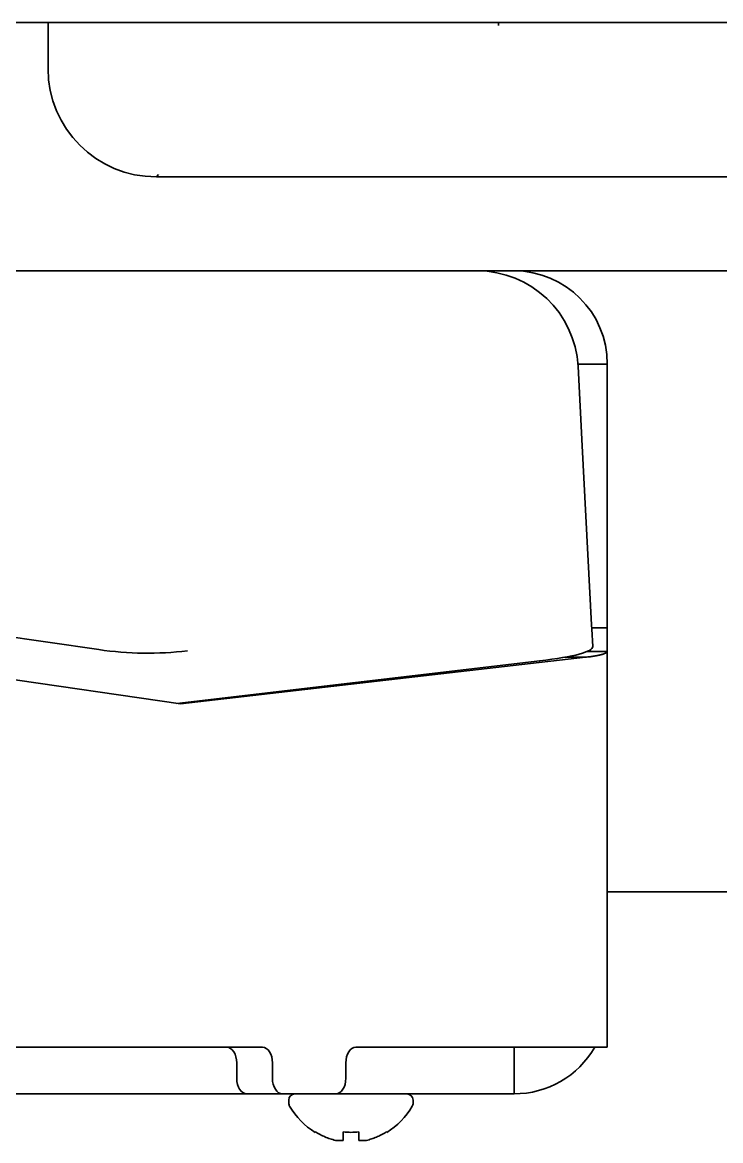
# Model space of a CAD drawing. Header units: inches. Extents: x 885 to 6823, y 710 to 5493.
# Drawn here: x 2695.6 to 2740.6, y 2298.8 to 2370.9 of the extents above; entities that cross this region are included whole.
import ezdxf

# ---------------------------------------------------------------- set-up
doc = ezdxf.new("R2010")
doc.units = ezdxf.units.IN
doc.layers.add('1', color=7, linetype='Continuous', true_color=0xffffff)

msp = doc.modelspace()

# ---------------------------------------------------------------- linework, layer by layer
at = {"layer": '1', "color": 7, "linetype": 'Continuous', "lineweight": 35}
for p, q in [((2619.78, 2370.856), (2785.78, 2370.856)), ((2697.28, 2370.856), (2697.28, 2367.879)), ((2726.28, 2370.856), (2726.28, 2370.661)), ((2704.4, 2361.052), (2704.254, 2360.906)), ((2704.254, 2360.906), (2958.307, 2360.906)), ((3187.18, 2354.856), (2694.38, 2354.856)), ((2733.28, 2348.856), (2731.387, 2348.856)), ((2731.398, 2348.696), (2731.666, 2343.583)), ((2733.28, 2348.856), (2733.28, 2331.856)), ((2731.666, 2343.583), (2732.27, 2332.057)), ((2700.544, 2330.462), (2679.248, 2333.554)), ((2705.814, 2326.964), (2672.501, 2331.803)), ((2732.27, 2332.057), (2732.284, 2331.779)), ((2733.28, 2331.856), (2732.28, 2331.856)), ((2732.284, 2331.779), (2732.343, 2330.668)), ((2733.28, 2331.856), (2733.28, 2331.832)), ((2733.28, 2331.832), (2733.28, 2330.344)), ((2733.28, 2330.344), (2731.983, 2330.344)), ((2733.28, 2330.344), (2733.28, 2304.856)), ((2728.929, 2329.739), (2705.569, 2326.999)), ((2731.877, 2329.971), (2705.814, 2326.964)), ((2731.877, 2329.971), (2730.542, 2329.971)), ((2907.849, 2314.856), (2733.285, 2314.856)), ((2691.8, 2304.856), (2711.084, 2304.856)), ((2717.092, 2304.856), (2731.877, 2304.856)), ((2727.28, 2304.856), (2727.28, 2301.856)), ((2733.28, 2304.856), (2731.877, 2304.856)), ((2709.428, 2302.856), (2709.428, 2303.856)), ((2711.726, 2302.856), (2711.726, 2303.856)), ((2716.45, 2302.856), (2716.45, 2303.856)), ((2710.07, 2301.856), (2690.515, 2301.856)), ((2710.071, 2301.856), (2712.369, 2301.856)), ((2712.369, 2301.856), (2715.807, 2301.856)), ((2726.578, 2301.856), (2715.807, 2301.856)), ((2727.28, 2301.856), (2726.578, 2301.856)), ((2712.78, 2301.456), (2712.78, 2301.256)), ((2720.78, 2301.256), (2720.78, 2301.456)), ((2714.48, 2299.377), (2714.48, 2299.411)), ((2719.08, 2299.411), (2719.08, 2299.377))]:
    msp.add_line(p, q, dxfattribs=at)
for centre, radius, start, end in [((2724.907, 2348.356), 6.5, 3, 90), ((2727.28, 2348.856), 6, 0, 90), ((2727.28, 2307.856), 6, 270, 330), ((2713.18, 2301.456), 0.4, 90, 180), ((2720.38, 2301.456), 0.4, 0, 90), ((2713.18, 2301.256), 0.4, 180, 210.30118), ((2716.979, 2303.476), 4.8, 210.30118, 238.62729), ((2716.581, 2303.476), 4.8, 301.37271, 329.69882), ((2720.38, 2301.256), 0.4, 329.69882, 0)]:
    msp.add_arc(centre, radius, start, end, dxfattribs=at)
for centre, major_axis, ratio, start_param, end_param in [((2704.307, 2367.932), (-4.987, -4.987), 0.992433, 5.501585, 7.064785), ((2704.307, 2367.932), (-4.987, -4.987), 0.992433, 5.501585, 7.064785), ((2702.821, 2380.656), (-1.504, 50.411), 0.654536, 3.027056, 3.200327), ((2717.322, 2330.669), (-15.021, 0.009), 0.096833, 2.453947, 3.146725), ((2708.785, 2303.856), (0, 1), 0.642788, 4.712389, 6.283185), ((2711.084, 2303.856), (0, -1), 0.642788, 1.570796, 3.141593), ((2717.092, 2303.856), (0, -1), 0.642788, 3.141593, 4.712389), ((2710.071, 2302.856), (0, -1), 0.642788, 4.712389, 6.283185), ((2712.369, 2302.856), (0, 1), 0.642788, 1.570796, 3.141593), ((2715.807, 2302.856), (0, 1), 0.642788, 3.141593, 4.712389)]:
    msp.add_ellipse(centre, major_axis=major_axis, ratio=ratio, start_param=start_param, end_param=end_param, dxfattribs=at)
for points in [[(2733.28, 2330.344), (2733.28, 2330.336), (2733.277, 2330.321), (2733.262, 2330.297), (2733.236, 2330.273), (2733.201, 2330.249), (2733.156, 2330.226), (2733.1, 2330.203), (2733.035, 2330.18), (2732.961, 2330.157), (2732.876, 2330.134), (2732.782, 2330.112), (2732.679, 2330.091), (2732.567, 2330.069), (2732.446, 2330.049), (2732.317, 2330.028), (2732.179, 2330.009), (2732.032, 2329.989), (2731.929, 2329.977), (2731.877, 2329.971)], [(2716.28, 2299.411), (2716.447, 2299.388), (2716.78, 2299.366), (2717.114, 2299.388), (2717.28, 2299.411)], [(2716.28, 2298.86), (2716.28, 2298.874), (2716.28, 2298.903), (2716.28, 2298.954), (2716.28, 2299.01), (2716.28, 2299.072), (2716.28, 2299.138), (2716.28, 2299.213), (2716.28, 2299.3), (2716.28, 2299.371), (2716.28, 2299.411)], [(2717.78, 2298.86), (2717.835, 2298.874), (2717.943, 2298.903), (2718.104, 2298.954), (2718.263, 2299.01), (2718.419, 2299.072), (2718.57, 2299.138), (2718.727, 2299.213), (2718.893, 2299.3), (2719.016, 2299.371), (2719.08, 2299.411)], [(2715.78, 2298.86), (2715.804, 2298.857), (2715.852, 2298.851), (2715.923, 2298.846), (2715.994, 2298.844), (2716.066, 2298.844), (2716.137, 2298.846), (2716.209, 2298.851), (2716.256, 2298.857), (2716.28, 2298.86)], [(2717.28, 2298.86), (2717.306, 2298.856), (2717.358, 2298.851), (2717.431, 2298.846), (2717.503, 2298.844), (2717.573, 2298.844), (2717.642, 2298.847), (2717.711, 2298.852), (2717.757, 2298.857), (2717.78, 2298.86)]]:
    msp.add_open_spline(points, degree=3, dxfattribs=at)
for points in [[(2714.48, 2299.411), (2714.683, 2299.286), (2714.893, 2299.178), (2715.218, 2299.04), (2715.328, 2298.998), (2715.552, 2298.923), (2715.665, 2298.889), (2715.78, 2298.86)], [(2717.28, 2299.411), (2717.28, 2299.286), (2717.28, 2299.178), (2717.28, 2299.04), (2717.28, 2298.998), (2717.28, 2298.923), (2717.28, 2298.889), (2717.28, 2298.86)]]:
    msp.add_open_spline(points, degree=3, knots=[0, 0, 0, 0, 0.5, 0.5, 0.75, 0.75, 1, 1, 1, 1], dxfattribs=at)

doc.saveas('drawing.dxf')
